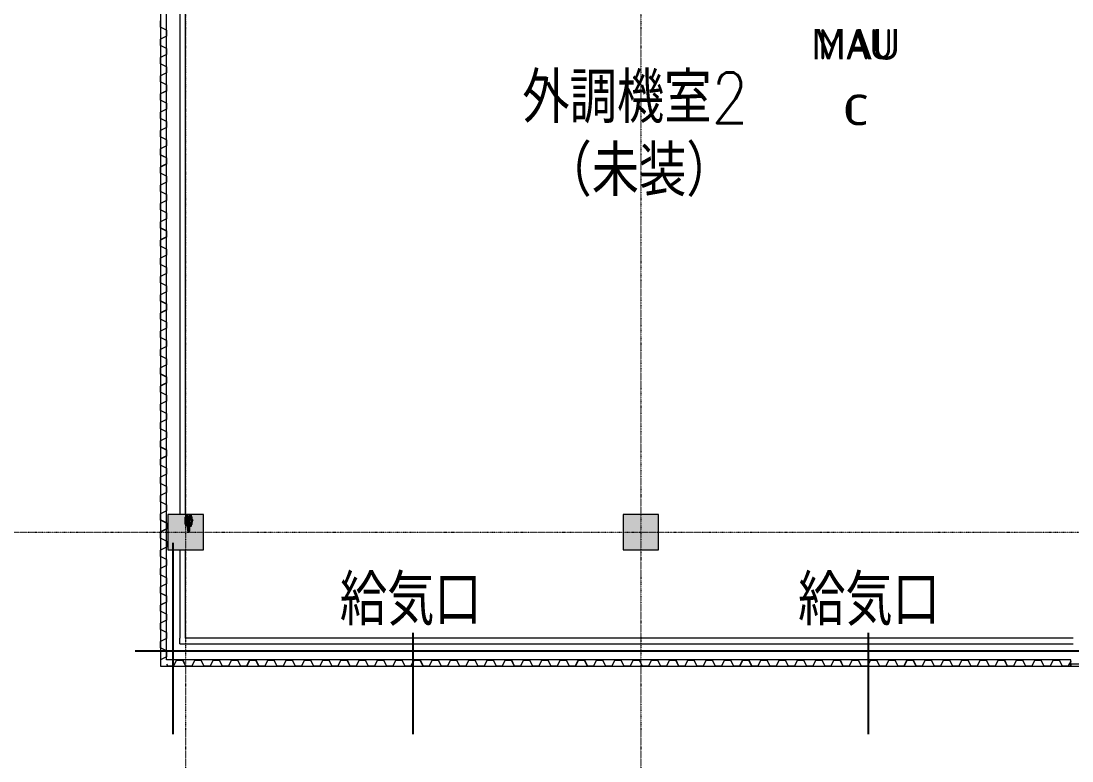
# Model space of a CAD drawing. Extents: x -32000 to 290600, y -29000 to 131250.
# Drawn here: x -3256 to 17525, y -4529 to 10109 of the extents above; entities that cross this region are included whole.
import ezdxf
from ezdxf.enums import TextEntityAlignment as Align

# ---------------------------------------------------------------- set-up
doc = ezdxf.new("R2010")
doc.units = 0
doc.header["$LTSCALE"] = 10
for name, pattern in [('H12PL2$0$JJP_三點線', [0.9, 0.3, -0.15, 0, -0.15, 0, -0.15, 0, -0.15]), ('XFM7P20ICA$0$CENTERK3', [2.749, 2.5, -0.083, 0.083, -0.083]), ('XFM7P20ICA$0$H12PL2$0$JJP_三點線', [0.9, 0.3, -0.15, 0, -0.15, 0, -0.15, 0, -0.15])]:
    doc.linetypes.add(name, pattern=pattern)
for name, color, linetype in [('H12PL2$0$A-WALL-EX', 252, 'Continuous'), ('H12PL2$0$A-WALL-IN', 252, 'Continuous'), ('H12PL2$0$A-ZONE', 252, 'Continuous'), ('H12PL2$0$S-COL', 252, 'Continuous'), ('H12PL2$0$S-GRID', 252, 'Continuous'), ('XFM7P20ICA$0$H12PL2$0$A-WALL-EX', 252, 'Continuous'), ('XFM7P20ICA$0$H12PL2$0$A-WALL-IN', 252, 'Continuous'), ('XFM7P20ICA$0$H12PL2$0$A-ZONE', 252, 'Continuous'), ('XFM7P20ICA$0$H12PL2$0$Hattch', 252, 'Continuous'), ('XFM7P20ICA$0$H12PL2$0$S-COL', 252, 'Continuous'), ('XFM7P20ICA$0$H12PL2$0$S-GRID', 252, 'Continuous'), ('XFM7P20ICA$0$K-SIN', 252, 'XFM7P20ICA$0$CENTERK3'), ('XFM7P20ICA$0$TEXT2', 252, 'Continuous'), ('XFM7P20ICA$0$U-PV-PIPE', 180, 'Continuous')]:
    doc.layers.add(name, color=color, linetype=linetype)
doc.styles.add('H12PL2$0$Standard', font='', dxfattribs={"width": 0.8})
doc.styles.add('XFM7P20ICA$0$H12PL2$0$Standard', font='isocp.shx', dxfattribs={"bigfont": 'chineset.shx'})
doc.styles.add('XFM7P20ICA$0$TEXT', font='romans.shx', dxfattribs={"width": 0.85, "bigfont": 'BIGFONT.shx'})
doc.styles.get('H12PL2$0$Standard').set_extended_font_data('Microsoft JhengHei')

# ---------------------------------------------------------------- blocks, each defined once
blk = doc.blocks.new('H12PL2')
at = {"layer": 'H12PL2$0$A-WALL-EX', "lineweight": 0, "flags": 128}
for points in [[(-500, 21000), (-500, -2650)], [(-380, -2530), (-380, 21000)], [(-500, -2650), (-380, -2650)], [(17500, -2530), (-380, -2530)], [(-380, -2650), (17500, -2650)], [(17500, -2650), (17500, -2530)], [(17965, -2615), (17500, -2615)], [(17500, -2615), (17500, -2650)], [(17500, -2650), (17965, -2650)]]:
    blk.add_lwpolyline(points, dxfattribs=at)
at = {"layer": 'H12PL2$0$A-WALL-IN', "lineweight": 0, "flags": 128}
for points in [[(-112.5, 14650), (-112.5, 350)], [(0, 350), (0, 14650)], [(-112.5, -350), (-112.5, -2100)], [(0, -2100), (0, -350)], [(-112.5, -2212.5), (-112.5, -2100)], [(-112.5, -2212.5), (17550, -2212.5)], [(17550, -2100), (0, -2100)]]:
    blk.add_lwpolyline(points, dxfattribs=at)
at = {"layer": 'H12PL2$0$S-COL', "lineweight": 0, "flags": 128}
for points in [[(-350, -350), (350, -350), (350, 350), (-350, 350)], [(8650, -350), (9350, -350), (9350, 350), (8650, 350)]]:
    blk.add_lwpolyline(points, close=True, dxfattribs=at)
at = {"layer": 'H12PL2$0$S-GRID', "linetype": 'H12PL2$0$JJP_三點線', "lineweight": 0}
for p, q in [((0, 128250), (0, -28000)), ((9000, 128250), (9000, -28000)), ((-29000, 0), (289600, 0))]:
    blk.add_line(p, q, dxfattribs=at)
at = {"layer": 'H12PL2$0$A-ZONE', "style": 'H12PL2$0$Standard'}
for s, p in [('MAU', (13248.15, 9947.6)), ('C', (13248.15, 8650.3))]:
    blk.add_text(s, height=600, dxfattribs=at).set_placement(p, align=Align.TOP_CENTER)
blk = doc.blocks.new('XFM7P20ICA$0$H12PL2')
at = {"layer": 'XFM7P20ICA$0$H12PL2$0$Hattch', "linetype": 'Continuous', "lineweight": 0}
for points in [[(-350, -350), (350, -350), (350, 350), (-350, 350)], [(8650, -350), (9350, -350), (9350, 350), (8650, 350)]]:
    blk.add_hatch(color=256, dxfattribs=at).paths.add_polyline_path(points)
at = {"layer": 'XFM7P20ICA$0$H12PL2$0$A-WALL-EX', "lineweight": 0, "flags": 128}
for points in [[(-500, 21000), (-500, -2650)], [(-380, -2530), (-380, 21000)], [(-500, -2650), (-380, -2650)], [(17500, -2530), (-380, -2530)], [(-380, -2650), (17500, -2650)], [(17500, -2650), (17500, -2530)], [(17965, -2615), (17500, -2615)], [(17500, -2615), (17500, -2650)], [(17500, -2650), (17965, -2650)]]:
    blk.add_lwpolyline(points, dxfattribs=at)
at = {"layer": 'XFM7P20ICA$0$H12PL2$0$A-WALL-IN', "lineweight": 0, "flags": 128}
for points in [[(-112.5, 14650), (-112.5, 350)], [(0, 350), (0, 14650)], [(-112.5, -350), (-112.5, -2100)], [(0, -2100), (0, -350)], [(-112.5, -2212.5), (-112.5, -2100)], [(-112.5, -2212.5), (17550, -2212.5)], [(17550, -2100), (0, -2100)]]:
    blk.add_lwpolyline(points, dxfattribs=at)
at = {"layer": 'XFM7P20ICA$0$H12PL2$0$Hattch', "lineweight": 0}
for p, q in [((-500, 9985.32), (-500, 10109.07)), ((-381.68, 9926.16), (-500, 9985.32)), ((-498.32, 10108.03), (-498.32, 9986.35)), ((-380, 9927.19), (-498.32, 9986.35)), ((-381.68, 9808.23), (-500, 9749.07)), ((-380, 9807.19), (-498.32, 9748.03)), ((-381.68, 9926.16), (-381.68, 9808.23)), ((-380, 9927.19), (-380, 9807.19)), ((-500, 9624.28), (-500, 9748.03)), ((-381.68, 9565.12), (-500, 9624.28)), ((-498.32, 9747), (-498.32, 9625.32)), ((-380, 9566.16), (-498.32, 9625.32)), ((-381.68, 9565.12), (-381.68, 9447.19)), ((-380, 9566.16), (-380, 9446.16)), ((-381.68, 9447.19), (-500, 9388.03)), ((-500, 9263.24), (-500, 9387)), ((-380, 9446.16), (-498.32, 9387)), ((-498.32, 9385.96), (-498.32, 9264.28)), ((-381.68, 9204.08), (-500, 9263.24)), ((-380, 9205.12), (-498.32, 9264.28)), ((-381.68, 9204.08), (-381.68, 9086.16)), ((-380, 9205.12), (-380, 9085.12)), ((-381.68, 9086.16), (-500, 9027)), ((-500, 8902.2), (-500, 9025.96)), ((-380, 9085.12), (-498.32, 9025.96)), ((-498.32, 9024.92), (-498.32, 8903.24)), ((-381.68, 8843.04), (-500, 8902.2)), ((-380, 8844.08), (-498.32, 8903.24)), ((-381.68, 8843.04), (-381.68, 8725.12)), ((-380, 8844.08), (-380, 8724.08)), ((-381.68, 8725.12), (-500, 8665.96)), ((-500, 8541.16), (-500, 8664.92)), ((-381.68, 8482), (-500, 8541.16)), ((-380, 8724.08), (-498.32, 8664.92)), ((-498.32, 8663.88), (-498.32, 8542.2)), ((-380, 8483.04), (-498.32, 8542.2)), ((-381.68, 8364.08), (-500, 8304.92)), ((-380, 8363.04), (-498.32, 8303.88)), ((-381.68, 8482), (-381.68, 8364.08)), ((-380, 8483.04), (-380, 8363.04)), ((-500, 8180.12), (-500, 8303.88)), ((-381.68, 8120.96), (-500, 8180.12)), ((-498.32, 8302.84), (-498.32, 8181.16)), ((-380, 8122), (-498.32, 8181.16)), ((-381.68, 8120.96), (-381.68, 8003.04)), ((-380, 8122), (-380, 8002)), ((-381.68, 8003.04), (-500, 7943.88)), ((-500, 7819.09), (-500, 7942.84)), ((-380, 8002), (-498.32, 7942.84)), ((-498.32, 7941.8), (-498.32, 7820.12)), ((-381.68, 7759.93), (-500, 7819.09)), ((-380, 7760.96), (-498.32, 7820.12)), ((-381.68, 7759.93), (-381.68, 7642)), ((-380, 7760.96), (-380, 7640.96)), ((-381.68, 7642), (-500, 7582.84)), ((-500, 7458.05), (-500, 7581.8)), ((-380, 7640.96), (-498.32, 7581.8)), ((-498.32, 7580.77), (-498.32, 7459.09)), ((-381.68, 7398.89), (-500, 7458.05)), ((-381.68, 7280.96), (-500, 7221.8)), ((-380, 7399.93), (-498.32, 7459.09)), ((-380, 7279.93), (-498.32, 7220.77)), ((-381.68, 7398.89), (-381.68, 7280.96)), ((-380, 7399.93), (-380, 7279.93)), ((-500, 7097.01), (-500, 7220.77)), ((-381.68, 7037.85), (-500, 7097.01)), ((-498.32, 7219.73), (-498.32, 7098.05)), ((-380, 7038.89), (-498.32, 7098.05)), ((-381.68, 6919.93), (-500, 6860.77)), ((-500, 6735.97), (-500, 6859.73)), ((-380, 6918.89), (-498.32, 6859.73)), ((-498.32, 6858.69), (-498.32, 6737.01)), ((-381.68, 7037.85), (-381.68, 6919.93)), ((-380, 7038.89), (-380, 6918.89)), ((-381.68, 6676.81), (-500, 6735.97)), ((-380, 6677.85), (-498.32, 6737.01)), ((-381.68, 6676.81), (-381.68, 6558.89)), ((-380, 6677.85), (-380, 6557.85)), ((-381.68, 6558.89), (-500, 6499.73)), ((-500, 6374.93), (-500, 6498.69)), ((-380, 6557.85), (-498.32, 6498.69)), ((-498.32, 6497.65), (-498.32, 6375.97)), ((-381.68, 6315.77), (-500, 6374.93)), ((-380, 6316.81), (-498.32, 6375.97)), ((-381.68, 6315.77), (-381.68, 6197.85)), ((-380, 6316.81), (-380, 6196.81)), ((-381.68, 6197.85), (-500, 6138.69)), ((-500, 6013.89), (-500, 6137.65)), ((-380, 6196.81), (-498.32, 6137.65)), ((-498.32, 6136.61), (-498.32, 6014.93)), ((-381.68, 5954.73), (-500, 6013.89)), ((-381.68, 5836.81), (-500, 5777.65)), ((-380, 5955.77), (-498.32, 6014.93)), ((-380, 5835.77), (-498.32, 5776.61)), ((-381.68, 5954.73), (-381.68, 5836.81)), ((-380, 5955.77), (-380, 5835.77)), ((-500, 5652.86), (-500, 5776.61)), ((-381.68, 5593.7), (-500, 5652.86)), ((-498.32, 5775.57), (-498.32, 5653.89)), ((-380, 5594.73), (-498.32, 5653.89)), ((-381.68, 5475.77), (-500, 5416.61)), ((-500, 5291.82), (-500, 5415.57)), ((-380, 5474.73), (-498.32, 5415.57)), ((-498.32, 5414.54), (-498.32, 5292.86)), ((-381.68, 5593.7), (-381.68, 5475.77)), ((-380, 5594.73), (-380, 5474.73)), ((-381.68, 5232.66), (-500, 5291.82)), ((-380, 5233.7), (-498.32, 5292.86)), ((-381.68, 5232.66), (-381.68, 5114.73)), ((-380, 5233.7), (-380, 5113.7)), ((-381.68, 5114.73), (-500, 5055.57)), ((-500, 4930.78), (-500, 5054.54)), ((-380, 5113.7), (-498.32, 5054.54)), ((-498.32, 5053.5), (-498.32, 4931.82)), ((-381.68, 4871.62), (-500, 4930.78)), ((-380, 4872.66), (-498.32, 4931.82)), ((-381.68, 4871.62), (-381.68, 4753.7)), ((-380, 4872.66), (-380, 4752.66)), ((-381.68, 4753.7), (-500, 4694.54)), ((-500, 4569.74), (-500, 4693.5)), ((-380, 4752.66), (-498.32, 4693.5)), ((-498.32, 4692.46), (-498.32, 4570.78)), ((-381.68, 4510.58), (-500, 4569.74)), ((-381.68, 4392.66), (-500, 4333.5)), ((-380, 4511.62), (-498.32, 4570.78)), ((-380, 4391.62), (-498.32, 4332.46)), ((-381.68, 4510.58), (-381.68, 4392.66)), ((-380, 4511.62), (-380, 4391.62)), ((-500, 4208.7), (-500, 4332.46)), ((-381.68, 4149.54), (-500, 4208.7)), ((-498.32, 4331.42), (-498.32, 4209.74)), ((-380, 4150.58), (-498.32, 4209.74)), ((-381.68, 4031.62), (-500, 3972.46)), ((-500, 3847.66), (-500, 3971.42)), ((-380, 4030.58), (-498.32, 3971.42)), ((-498.32, 3970.38), (-498.32, 3848.7)), ((-381.68, 4149.54), (-381.68, 4031.62)), ((-380, 4150.58), (-380, 4030.58)), ((-381.68, 3788.5), (-500, 3847.66)), ((-380, 3789.54), (-498.32, 3848.7)), ((-381.68, 3788.5), (-381.68, 3670.58)), ((-380, 3789.54), (-380, 3669.54)), ((-381.68, 3670.58), (-500, 3611.42)), ((-500, 3486.63), (-500, 3610.38)), ((-380, 3669.54), (-498.32, 3610.38)), ((-498.32, 3609.34), (-498.32, 3487.66)), ((-381.68, 3427.47), (-500, 3486.63)), ((-380, 3428.5), (-498.32, 3487.66)), ((-381.68, 3427.47), (-381.68, 3309.54)), ((-380, 3428.5), (-380, 3308.5)), ((-381.68, 3309.54), (-500, 3250.38)), ((-500, 3125.59), (-500, 3249.34)), ((-381.68, 3066.43), (-500, 3125.59)), ((-380, 3308.5), (-498.32, 3249.34)), ((-498.32, 3248.31), (-498.32, 3126.63)), ((-380, 3067.47), (-498.32, 3126.63)), ((-381.68, 2948.5), (-500, 2889.34)), ((-380, 2947.47), (-498.32, 2888.31)), ((-381.68, 3066.43), (-381.68, 2948.5)), ((-380, 3067.47), (-380, 2947.47)), ((-500, 2764.55), (-500, 2888.31)), ((-381.68, 2705.39), (-500, 2764.55)), ((-498.32, 2887.27), (-498.32, 2765.59)), ((-380, 2706.43), (-498.32, 2765.59)), ((-381.68, 2705.39), (-381.68, 2587.47)), ((-380, 2706.43), (-380, 2586.43)), ((-381.68, 2587.47), (-500, 2528.31)), ((-500, 2403.51), (-500, 2527.27)), ((-380, 2586.43), (-498.32, 2527.27)), ((-498.32, 2526.23), (-498.32, 2404.55)), ((-381.68, 2344.35), (-500, 2403.51)), ((-380, 2345.39), (-498.32, 2404.55)), ((-381.68, 2344.35), (-381.68, 2226.43)), ((-380, 2345.39), (-380, 2225.39)), ((-381.68, 2226.43), (-500, 2167.27)), ((-500, 2042.47), (-500, 2166.23)), ((-380, 2225.39), (-498.32, 2166.23)), ((-498.32, 2165.19), (-498.32, 2043.51)), ((-381.68, 1983.31), (-500, 2042.47)), ((-380, 1984.35), (-498.32, 2043.51)), ((-381.68, 1983.31), (-381.68, 1865.39)), ((-380, 1984.35), (-380, 1864.35)), ((-381.68, 1865.39), (-500, 1806.23)), ((-500, 1681.43), (-500, 1805.19)), ((-381.68, 1622.27), (-500, 1681.43)), ((-380, 1864.35), (-498.32, 1805.19)), ((-498.32, 1804.15), (-498.32, 1682.47)), ((-380, 1623.31), (-498.32, 1682.47)), ((-381.68, 1504.35), (-500, 1445.19)), ((-380, 1503.31), (-498.32, 1444.15)), ((-381.68, 1622.27), (-381.68, 1504.35)), ((-380, 1623.31), (-380, 1503.31)), ((-500, 1320.4), (-500, 1444.15)), ((-381.68, 1261.24), (-500, 1320.4)), ((-498.32, 1443.11), (-498.32, 1321.43)), ((-380, 1262.27), (-498.32, 1321.43)), ((-381.68, 1261.24), (-381.68, 1143.31)), ((-380, 1262.27), (-380, 1142.27)), ((-381.68, 1143.31), (-500, 1084.15)), ((-500, 959.36), (-500, 1083.11)), ((-380, 1142.27), (-498.32, 1083.11)), ((-498.32, 1082.08), (-498.32, 960.4)), ((-381.68, 900.2), (-500, 959.36)), ((-380, 901.24), (-498.32, 960.4)), ((-381.68, 900.2), (-381.68, 782.27)), ((-380, 901.24), (-380, 781.24)), ((-381.68, 782.27), (-500, 723.11)), ((-500, 598.32), (-500, 722.08)), ((-380, 781.24), (-498.32, 722.08)), ((-498.32, 721.04), (-498.32, 599.36)), ((-381.68, 539.16), (-500, 598.32)), ((-381.68, 421.24), (-500, 362.08)), ((-380, 540.2), (-498.32, 599.36)), ((-380, 420.2), (-498.32, 361.04)), ((-381.68, 539.16), (-381.68, 421.24)), ((-380, 540.2), (-380, 420.2)), ((-500, 237.28), (-500, 361.04)), ((-381.68, 178.12), (-500, 237.28)), ((-498.32, 360), (-498.32, 238.32)), ((-380, 179.16), (-498.32, 238.32)), ((-381.68, 60.2), (-500, 1.04)), ((-380, 59.16), (-498.32, 0)), ((-381.68, 178.12), (-381.68, 60.2)), ((-380, 179.16), (-380, 59.16)), ((-500, -123.76), (-500, 0)), ((-381.68, -182.92), (-500, -123.76)), ((-498.32, -1.04), (-498.32, -122.72)), ((-380, -181.88), (-498.32, -122.72)), ((-381.68, -182.92), (-381.68, -300.84)), ((-380, -181.88), (-380, -301.88)), ((-381.68, -300.84), (-500, -360)), ((-500, -484.79), (-500, -361.04)), ((-380, -301.88), (-498.32, -361.04)), ((-498.32, -362.08), (-498.32, -483.76)), ((-381.68, -543.95), (-500, -484.79)), ((-380, -542.92), (-498.32, -483.76)), ((-381.68, -543.95), (-381.68, -661.88)), ((-380, -542.92), (-380, -662.92)), ((-381.68, -661.88), (-500, -721.04)), ((-500, -845.83), (-500, -722.08)), ((-380, -662.92), (-498.32, -722.08)), ((-498.32, -723.11), (-498.32, -844.79)), ((-381.68, -904.99), (-500, -845.83)), ((-381.68, -1022.92), (-500, -1082.08)), ((-380, -903.95), (-498.32, -844.79)), ((-380, -1023.95), (-498.32, -1083.11)), ((-381.68, -904.99), (-381.68, -1022.92)), ((-380, -903.95), (-380, -1023.95)), ((-500, -1206.87), (-500, -1083.11)), ((-381.68, -1266.03), (-500, -1206.87)), ((-498.32, -1084.15), (-498.32, -1205.83)), ((-380, -1264.99), (-498.32, -1205.83)), ((-381.68, -1383.95), (-500, -1443.11)), ((-500, -1567.91), (-500, -1444.15)), ((-380, -1384.99), (-498.32, -1444.15)), ((-498.32, -1445.19), (-498.32, -1566.87)), ((-381.68, -1266.03), (-381.68, -1383.95)), ((-380, -1264.99), (-380, -1384.99)), ((-381.68, -1627.07), (-500, -1567.91)), ((-380, -1626.03), (-498.32, -1566.87)), ((-381.68, -1627.07), (-381.68, -1744.99)), ((-380, -1626.03), (-380, -1746.03)), ((-381.68, -1744.99), (-500, -1804.15)), ((-500, -1928.95), (-500, -1805.19)), ((-380, -1746.03), (-498.32, -1805.19)), ((-498.32, -1806.23), (-498.32, -1927.91)), ((-381.68, -1988.11), (-500, -1928.95)), ((-380, -1987.07), (-498.32, -1927.91)), ((-381.68, -1988.11), (-381.68, -2106.03)), ((-380, -1987.07), (-380, -2107.07)), ((-381.68, -2106.03), (-500, -2165.19)), ((-500, -2289.99), (-500, -2166.23)), ((-380, -2107.07), (-498.32, -2166.23)), ((-498.32, -2167.27), (-498.32, -2288.95)), ((-381.68, -2349.15), (-500, -2289.99)), ((-381.68, -2467.07), (-500, -2526.23)), ((-380, -2348.11), (-498.32, -2288.95)), ((-380, -2468.11), (-498.32, -2527.27)), ((-381.68, -2349.15), (-381.68, -2467.07)), ((-380, -2348.11), (-380, -2468.11)), ((-498.32, -2528.31), (-498.32, -2530)), ((-498.32, -2530), (-498.32, -2648.32)), ((-498.32, -2648.32), (-498.32, -2649.99)), ((-498.29, -2650), (-498.32, -2649.99)), ((-380, -2610.4), (-361.04, -2648.32)), ((-380, -2614.15), (-362.08, -2650)), ((-237.28, -2650), (-361.04, -2650)), ((-360, -2648.32), (-238.32, -2648.32)), ((-179.16, -2530), (-238.32, -2648.32)), ((-178.12, -2531.68), (-237.28, -2650)), ((-179.16, -2530), (-59.16, -2530)), ((-178.12, -2531.68), (-60.2, -2531.68)), ((-60.2, -2531.68), (-1.04, -2650)), ((-59.16, -2530), (0, -2648.32)), ((123.76, -2650), (0, -2650)), ((1.04, -2648.32), (122.72, -2648.32)), ((181.88, -2530), (122.72, -2648.32)), ((182.92, -2531.68), (123.76, -2650)), ((181.88, -2530), (301.88, -2530)), ((182.92, -2531.68), (300.84, -2531.68)), ((300.84, -2531.68), (360, -2650)), ((301.88, -2530), (361.04, -2648.32)), ((484.79, -2650), (361.04, -2650)), ((362.08, -2648.32), (483.76, -2648.32)), ((542.92, -2530), (483.76, -2648.32)), ((543.95, -2531.68), (484.79, -2650)), ((542.92, -2530), (662.92, -2530)), ((543.95, -2531.68), (661.88, -2531.68)), ((661.88, -2531.68), (721.04, -2650)), ((662.92, -2530), (722.08, -2648.32)), ((845.83, -2650), (722.08, -2650)), ((723.11, -2648.32), (844.79, -2648.32)), ((903.95, -2530), (844.79, -2648.32)), ((904.99, -2531.68), (845.83, -2650)), ((903.95, -2530), (1023.95, -2530)), ((904.99, -2531.68), (1022.92, -2531.68)), ((1022.92, -2531.68), (1082.08, -2650)), ((1023.95, -2530), (1083.11, -2648.32)), ((1206.87, -2650), (1083.11, -2650)), ((1084.15, -2648.32), (1205.83, -2648.32)), ((1264.99, -2530), (1205.83, -2648.32)), ((1266.03, -2531.68), (1206.87, -2650)), ((1264.99, -2530), (1384.99, -2530)), ((1266.03, -2531.68), (1383.95, -2531.68)), ((1383.95, -2531.68), (1443.11, -2650)), ((1384.99, -2530), (1444.15, -2648.32)), ((1567.91, -2650), (1444.15, -2650)), ((1445.19, -2648.32), (1566.87, -2648.32)), ((1626.03, -2530), (1566.87, -2648.32)), ((1627.07, -2531.68), (1567.91, -2650)), ((1626.03, -2530), (1746.03, -2530)), ((1627.07, -2531.68), (1744.99, -2531.68)), ((1744.99, -2531.68), (1804.15, -2650)), ((1746.03, -2530), (1805.19, -2648.32)), ((1928.95, -2650), (1805.19, -2650)), ((1806.23, -2648.32), (1927.91, -2648.32)), ((1987.07, -2530), (1927.91, -2648.32)), ((1988.11, -2531.68), (1928.95, -2650)), ((1987.07, -2530), (2107.07, -2530)), ((1988.11, -2531.68), (2106.03, -2531.68)), ((2106.03, -2531.68), (2165.19, -2650)), ((2107.07, -2530), (2166.23, -2648.32)), ((2289.99, -2650), (2166.23, -2650)), ((2167.27, -2648.32), (2288.95, -2648.32)), ((2348.11, -2530), (2288.95, -2648.32)), ((2349.15, -2531.68), (2289.99, -2650)), ((2348.11, -2530), (2468.11, -2530)), ((2349.15, -2531.68), (2467.07, -2531.68)), ((2467.07, -2531.68), (2526.23, -2650)), ((2468.11, -2530), (2527.27, -2648.32)), ((2651.02, -2650), (2527.27, -2650)), ((2528.31, -2648.32), (2649.99, -2648.32)), ((2709.15, -2530), (2649.99, -2648.32)), ((2710.18, -2531.68), (2651.02, -2650)), ((2709.15, -2530), (2829.15, -2530)), ((2710.18, -2531.68), (2828.11, -2531.68)), ((2828.11, -2531.68), (2887.27, -2650)), ((2829.15, -2530), (2888.31, -2648.32)), ((3012.06, -2650), (2888.31, -2650)), ((2889.34, -2648.32), (3011.02, -2648.32)), ((3070.18, -2530), (3011.02, -2648.32)), ((3071.22, -2531.68), (3012.06, -2650)), ((3070.18, -2530), (3190.18, -2530)), ((3071.22, -2531.68), (3189.15, -2531.68)), ((3189.15, -2531.68), (3248.31, -2650)), ((3190.18, -2530), (3249.34, -2648.32)), ((3373.1, -2650), (3249.34, -2650)), ((3250.38, -2648.32), (3372.06, -2648.32)), ((3431.22, -2530), (3372.06, -2648.32)), ((3432.26, -2531.68), (3373.1, -2650)), ((3431.22, -2530), (3551.22, -2530)), ((3432.26, -2531.68), (3550.18, -2531.68)), ((3550.18, -2531.68), (3609.34, -2650)), ((3551.22, -2530), (3610.38, -2648.32)), ((3734.14, -2650), (3610.38, -2650)), ((3611.42, -2648.32), (3733.1, -2648.32)), ((3792.26, -2530), (3733.1, -2648.32)), ((3793.3, -2531.68), (3734.14, -2650)), ((3792.26, -2530), (3912.26, -2530)), ((3793.3, -2531.68), (3911.22, -2531.68)), ((3911.22, -2531.68), (3970.38, -2650)), ((3912.26, -2530), (3971.42, -2648.32)), ((4095.18, -2650), (3971.42, -2650)), ((3972.46, -2648.32), (4094.14, -2648.32)), ((4153.3, -2530), (4094.14, -2648.32)), ((4154.34, -2531.68), (4095.18, -2650)), ((4153.3, -2530), (4273.3, -2530)), ((4154.34, -2531.68), (4272.26, -2531.68)), ((4272.26, -2531.68), (4331.42, -2650)), ((4273.3, -2530), (4332.46, -2648.32)), ((4456.22, -2650), (4332.46, -2650)), ((4333.5, -2648.32), (4455.18, -2648.32)), ((4514.34, -2530), (4455.18, -2648.32)), ((4515.38, -2531.68), (4456.22, -2650)), ((4514.34, -2530), (4634.34, -2530)), ((4515.38, -2531.68), (4633.3, -2531.68)), ((4633.3, -2531.68), (4692.46, -2650)), ((4634.34, -2530), (4693.5, -2648.32)), ((4817.25, -2650), (4693.5, -2650)), ((4694.54, -2648.32), (4816.22, -2648.32)), ((4875.38, -2530), (4816.22, -2648.32)), ((4876.41, -2531.68), (4817.25, -2650)), ((4875.38, -2530), (4995.38, -2530)), ((4876.41, -2531.68), (4994.34, -2531.68)), ((4994.34, -2531.68), (5053.5, -2650)), ((4995.38, -2530), (5054.54, -2648.32)), ((5178.29, -2650), (5054.54, -2650)), ((5055.57, -2648.32), (5177.25, -2648.32)), ((5236.41, -2530), (5177.25, -2648.32)), ((5237.45, -2531.68), (5178.29, -2650)), ((5236.41, -2530), (5356.41, -2530)), ((5237.45, -2531.68), (5355.38, -2531.68)), ((5355.38, -2531.68), (5414.54, -2650)), ((5356.41, -2530), (5415.57, -2648.32)), ((5539.33, -2650), (5415.57, -2650)), ((5416.61, -2648.32), (5538.29, -2648.32)), ((5597.45, -2530), (5538.29, -2648.32)), ((5598.49, -2531.68), (5539.33, -2650)), ((5597.45, -2530), (5717.45, -2530)), ((5598.49, -2531.68), (5716.41, -2531.68)), ((5716.41, -2531.68), (5775.57, -2650)), ((5717.45, -2530), (5776.61, -2648.32)), ((5900.37, -2650), (5776.61, -2650)), ((5777.65, -2648.32), (5899.33, -2648.32)), ((5958.49, -2530), (5899.33, -2648.32)), ((5959.53, -2531.68), (5900.37, -2650)), ((5958.49, -2530), (6078.49, -2530)), ((5959.53, -2531.68), (6077.45, -2531.68)), ((6077.45, -2531.68), (6136.61, -2650)), ((6078.49, -2530), (6137.65, -2648.32)), ((6261.41, -2650), (6137.65, -2650)), ((6138.69, -2648.32), (6260.37, -2648.32)), ((6319.53, -2530), (6260.37, -2648.32)), ((6320.57, -2531.68), (6261.41, -2650)), ((6319.53, -2530), (6439.53, -2530)), ((6320.57, -2531.68), (6438.49, -2531.68)), ((6438.49, -2531.68), (6497.65, -2650)), ((6439.53, -2530), (6498.69, -2648.32)), ((6622.45, -2650), (6498.69, -2650)), ((6499.73, -2648.32), (6621.41, -2648.32)), ((6680.57, -2530), (6621.41, -2648.32)), ((6681.61, -2531.68), (6622.45, -2650)), ((6680.57, -2530), (6800.57, -2530)), ((6681.61, -2531.68), (6799.53, -2531.68)), ((6799.53, -2531.68), (6858.69, -2650)), ((6800.57, -2530), (6859.73, -2648.32)), ((6983.48, -2650), (6859.73, -2650)), ((6860.77, -2648.32), (6982.45, -2648.32)), ((7041.61, -2530), (6982.45, -2648.32)), ((7042.64, -2531.68), (6983.48, -2650)), ((7041.61, -2530), (7161.61, -2530)), ((7042.64, -2531.68), (7160.57, -2531.68)), ((7160.57, -2531.68), (7219.73, -2650)), ((7161.61, -2530), (7220.77, -2648.32)), ((7344.52, -2650), (7220.77, -2650)), ((7221.8, -2648.32), (7343.48, -2648.32)), ((7402.64, -2530), (7343.48, -2648.32)), ((7403.68, -2531.68), (7344.52, -2650)), ((7402.64, -2530), (7522.64, -2530)), ((7403.68, -2531.68), (7521.61, -2531.68)), ((7521.61, -2531.68), (7580.77, -2650)), ((7522.64, -2530), (7581.8, -2648.32)), ((7705.56, -2650), (7581.8, -2650)), ((7582.84, -2648.32), (7704.52, -2648.32)), ((7763.68, -2530), (7704.52, -2648.32)), ((7764.72, -2531.68), (7705.56, -2650)), ((7763.68, -2530), (7883.68, -2530)), ((7764.72, -2531.68), (7882.64, -2531.68)), ((7882.64, -2531.68), (7941.8, -2650)), ((7883.68, -2530), (7942.84, -2648.32)), ((8066.6, -2650), (7942.84, -2650)), ((7943.88, -2648.32), (8065.56, -2648.32)), ((8124.72, -2530), (8065.56, -2648.32)), ((8125.76, -2531.68), (8066.6, -2650)), ((8124.72, -2530), (8244.72, -2530)), ((8125.76, -2531.68), (8243.68, -2531.68)), ((8243.68, -2531.68), (8302.84, -2650)), ((8244.72, -2530), (8303.88, -2648.32)), ((8427.64, -2650), (8303.88, -2650)), ((8304.92, -2648.32), (8426.6, -2648.32)), ((8485.76, -2530), (8426.6, -2648.32)), ((8486.8, -2531.68), (8427.64, -2650)), ((8485.76, -2530), (8605.76, -2530)), ((8486.8, -2531.68), (8604.72, -2531.68)), ((8604.72, -2531.68), (8663.88, -2650)), ((8605.76, -2530), (8664.92, -2648.32)), ((8788.68, -2650), (8664.92, -2650)), ((8665.96, -2648.32), (8787.64, -2648.32)), ((8846.8, -2530), (8787.64, -2648.32)), ((8847.84, -2531.68), (8788.68, -2650)), ((8846.8, -2530), (8966.8, -2530)), ((8847.84, -2531.68), (8965.76, -2531.68)), ((8965.76, -2531.68), (9024.92, -2650)), ((8966.8, -2530), (9025.96, -2648.32)), ((9149.71, -2650), (9025.96, -2650)), ((9027, -2648.32), (9148.68, -2648.32)), ((9207.84, -2530), (9148.68, -2648.32)), ((9208.87, -2531.68), (9149.71, -2650)), ((9207.84, -2530), (9327.84, -2530)), ((9208.87, -2531.68), (9326.8, -2531.68)), ((9326.8, -2531.68), (9385.96, -2650)), ((9327.84, -2530), (9387, -2648.32)), ((9510.75, -2650), (9387, -2650)), ((9388.03, -2648.32), (9509.71, -2648.32)), ((9568.87, -2530), (9509.71, -2648.32)), ((9569.91, -2531.68), (9510.75, -2650)), ((9568.87, -2530), (9688.87, -2530)), ((9569.91, -2531.68), (9687.84, -2531.68)), ((9687.84, -2531.68), (9747, -2650)), ((9688.87, -2530), (9748.03, -2648.32)), ((9871.79, -2650), (9748.03, -2650)), ((9749.07, -2648.32), (9870.75, -2648.32)), ((9929.91, -2530), (9870.75, -2648.32)), ((9930.95, -2531.68), (9871.79, -2650)), ((9929.91, -2530), (10049.91, -2530)), ((9930.95, -2531.68), (10048.87, -2531.68)), ((10048.87, -2531.68), (10108.03, -2650)), ((10049.91, -2530), (10109.07, -2648.32)), ((10232.83, -2650), (10109.07, -2650)), ((10110.11, -2648.32), (10231.79, -2648.32)), ((10290.95, -2530), (10231.79, -2648.32)), ((10291.99, -2531.68), (10232.83, -2650)), ((10290.95, -2530), (10410.95, -2530)), ((10291.99, -2531.68), (10409.91, -2531.68)), ((10409.91, -2531.68), (10469.07, -2650)), ((10410.95, -2530), (10470.11, -2648.32)), ((10593.87, -2650), (10470.11, -2650)), ((10471.15, -2648.32), (10592.83, -2648.32)), ((10651.99, -2530), (10592.83, -2648.32)), ((10653.03, -2531.68), (10593.87, -2650)), ((10651.99, -2530), (10771.99, -2530)), ((10653.03, -2531.68), (10770.95, -2531.68)), ((10770.95, -2531.68), (10830.11, -2650)), ((10771.99, -2530), (10831.15, -2648.32)), ((10954.91, -2650), (10831.15, -2650)), ((10832.19, -2648.32), (10953.87, -2648.32)), ((11013.03, -2530), (10953.87, -2648.32)), ((11014.07, -2531.68), (10954.91, -2650)), ((11013.03, -2530), (11133.03, -2530)), ((11014.07, -2531.68), (11131.99, -2531.68)), ((11131.99, -2531.68), (11191.15, -2650)), ((11133.03, -2530), (11192.19, -2648.32)), ((11315.94, -2650), (11192.19, -2650)), ((11193.23, -2648.32), (11314.91, -2648.32)), ((11374.07, -2530), (11314.91, -2648.32)), ((11375.1, -2531.68), (11315.94, -2650)), ((11374.07, -2530), (11494.07, -2530)), ((11375.1, -2531.68), (11493.03, -2531.68)), ((11493.03, -2531.68), (11552.19, -2650)), ((11494.07, -2530), (11553.23, -2648.32)), ((11676.98, -2650), (11553.23, -2650)), ((11554.26, -2648.32), (11675.94, -2648.32)), ((11735.1, -2530), (11675.94, -2648.32)), ((11736.14, -2531.68), (11676.98, -2650)), ((11735.1, -2530), (11855.1, -2530)), ((11736.14, -2531.68), (11854.07, -2531.68)), ((11854.07, -2531.68), (11913.23, -2650)), ((11855.1, -2530), (11914.26, -2648.32)), ((12038.02, -2650), (11914.26, -2650)), ((11915.3, -2648.32), (12036.98, -2648.32)), ((12096.14, -2530), (12036.98, -2648.32)), ((12097.18, -2531.68), (12038.02, -2650)), ((12096.14, -2530), (12216.14, -2530)), ((12097.18, -2531.68), (12215.1, -2531.68)), ((12215.1, -2531.68), (12274.26, -2650)), ((12216.14, -2530), (12275.3, -2648.32)), ((12399.06, -2650), (12275.3, -2650)), ((12276.34, -2648.32), (12398.02, -2648.32)), ((12457.18, -2530), (12398.02, -2648.32)), ((12458.22, -2531.68), (12399.06, -2650)), ((12457.18, -2530), (12577.18, -2530)), ((12458.22, -2531.68), (12576.14, -2531.68)), ((12576.14, -2531.68), (12635.3, -2650)), ((12577.18, -2530), (12636.34, -2648.32)), ((12760.1, -2650), (12636.34, -2650)), ((12637.38, -2648.32), (12759.06, -2648.32)), ((12818.22, -2530), (12759.06, -2648.32)), ((12819.26, -2531.68), (12760.1, -2650)), ((12818.22, -2530), (12938.22, -2530)), ((12819.26, -2531.68), (12937.18, -2531.68)), ((12937.18, -2531.68), (12996.34, -2650)), ((12938.22, -2530), (12997.38, -2648.32)), ((13121.14, -2650), (12997.38, -2650)), ((12998.42, -2648.32), (13120.1, -2648.32)), ((13179.26, -2530), (13120.1, -2648.32)), ((13180.3, -2531.68), (13121.14, -2650)), ((13179.26, -2530), (13299.26, -2530)), ((13180.3, -2531.68), (13298.22, -2531.68)), ((13298.22, -2531.68), (13357.38, -2650)), ((13299.26, -2530), (13358.42, -2648.32)), ((13482.17, -2650), (13358.42, -2650)), ((13359.46, -2648.32), (13481.14, -2648.32)), ((13540.3, -2530), (13481.14, -2648.32)), ((13541.33, -2531.68), (13482.17, -2650)), ((13540.3, -2530), (13660.3, -2530)), ((13541.33, -2531.68), (13659.26, -2531.68)), ((13659.26, -2531.68), (13718.42, -2650)), ((13660.3, -2530), (13719.46, -2648.32)), ((13843.21, -2650), (13719.46, -2650)), ((13720.49, -2648.32), (13842.17, -2648.32)), ((13901.33, -2530), (13842.17, -2648.32)), ((13902.37, -2531.68), (13843.21, -2650)), ((13901.33, -2530), (14021.33, -2530)), ((13902.37, -2531.68), (14020.3, -2531.68)), ((14020.3, -2531.68), (14079.46, -2650)), ((14021.33, -2530), (14080.49, -2648.32)), ((14204.25, -2650), (14080.49, -2650)), ((14081.53, -2648.32), (14203.21, -2648.32)), ((14262.37, -2530), (14203.21, -2648.32)), ((14263.41, -2531.68), (14204.25, -2650)), ((14262.37, -2530), (14382.37, -2530)), ((14263.41, -2531.68), (14381.33, -2531.68)), ((14381.33, -2531.68), (14440.49, -2650)), ((14382.37, -2530), (14441.53, -2648.32)), ((14565.29, -2650), (14441.53, -2650)), ((14442.57, -2648.32), (14564.25, -2648.32)), ((14623.41, -2530), (14564.25, -2648.32)), ((14624.45, -2531.68), (14565.29, -2650)), ((14623.41, -2530), (14743.41, -2530)), ((14624.45, -2531.68), (14742.37, -2531.68)), ((14742.37, -2531.68), (14801.53, -2650)), ((14743.41, -2530), (14802.57, -2648.32)), ((14926.33, -2650), (14802.57, -2650)), ((14803.61, -2648.32), (14925.29, -2648.32)), ((14984.45, -2530), (14925.29, -2648.32)), ((14985.49, -2531.68), (14926.33, -2650)), ((14984.45, -2530), (15104.45, -2530)), ((14985.49, -2531.68), (15103.41, -2531.68)), ((15103.41, -2531.68), (15162.57, -2650)), ((15104.45, -2530), (15163.61, -2648.32)), ((15287.37, -2650), (15163.61, -2650)), ((15164.65, -2648.32), (15286.33, -2648.32)), ((15345.49, -2530), (15286.33, -2648.32)), ((15346.53, -2531.68), (15287.37, -2650)), ((15345.49, -2530), (15465.49, -2530)), ((15346.53, -2531.68), (15464.45, -2531.68)), ((15464.45, -2531.68), (15523.61, -2650)), ((15465.49, -2530), (15524.65, -2648.32)), ((15648.4, -2650), (15524.65, -2650)), ((15525.69, -2648.32), (15647.37, -2648.32)), ((15706.53, -2530), (15647.37, -2648.32)), ((15707.56, -2531.68), (15648.4, -2650)), ((15706.53, -2530), (15826.53, -2530)), ((15707.56, -2531.68), (15825.49, -2531.68)), ((15825.49, -2531.68), (15884.65, -2650)), ((15826.53, -2530), (15885.69, -2648.32)), ((16009.44, -2650), (15885.69, -2650)), ((15886.72, -2648.32), (16008.4, -2648.32)), ((16067.56, -2530), (16008.4, -2648.32)), ((16068.6, -2531.68), (16009.44, -2650)), ((16067.56, -2530), (16187.56, -2530)), ((16068.6, -2531.68), (16186.53, -2531.68)), ((16186.53, -2531.68), (16245.69, -2650)), ((16187.56, -2530), (16246.72, -2648.32)), ((16370.48, -2650), (16246.72, -2650)), ((16247.76, -2648.32), (16369.44, -2648.32)), ((16428.6, -2530), (16369.44, -2648.32)), ((16429.64, -2531.68), (16370.48, -2650)), ((16428.6, -2530), (16548.6, -2530)), ((16429.64, -2531.68), (16547.56, -2531.68)), ((16547.56, -2531.68), (16606.72, -2650)), ((16548.6, -2530), (16607.76, -2648.32)), ((16731.52, -2650), (16607.76, -2650)), ((16608.8, -2648.32), (16730.48, -2648.32)), ((16789.64, -2530), (16730.48, -2648.32)), ((16790.68, -2531.68), (16731.52, -2650)), ((16789.64, -2530), (16909.64, -2530)), ((16790.68, -2531.68), (16908.6, -2531.68)), ((16908.6, -2531.68), (16967.76, -2650)), ((16909.64, -2530), (16968.8, -2648.32)), ((17092.56, -2650), (16968.8, -2650)), ((16969.84, -2648.32), (17091.52, -2648.32)), ((17150.68, -2530), (17091.52, -2648.32)), ((17151.72, -2531.68), (17092.56, -2650)), ((17150.68, -2530), (17270.68, -2530)), ((17151.72, -2531.68), (17269.64, -2531.68)), ((17269.64, -2531.68), (17328.8, -2650)), ((17270.68, -2530), (17329.84, -2648.32)), ((17330.88, -2648.32), (17452.56, -2648.32)), ((17500, -2553.43), (17452.56, -2648.32)), ((17500, -2557.19), (17453.59, -2650))]:
    blk.add_line(p, q, dxfattribs=at)
at = {"layer": 'XFM7P20ICA$0$H12PL2$0$S-COL', "lineweight": 0, "flags": 128}
for points in [[(-350, -350), (350, -350), (350, 350), (-350, 350)], [(8650, -350), (9350, -350), (9350, 350), (8650, 350)]]:
    blk.add_lwpolyline(points, close=True, dxfattribs=at)
at = {"layer": 'XFM7P20ICA$0$H12PL2$0$S-GRID', "linetype": 'XFM7P20ICA$0$H12PL2$0$JJP_三點線', "lineweight": 0}
for p, q in [((0, 128250), (0, -28000)), ((9000, 128250), (9000, -28000)), ((-29000, 0), (289600, 0))]:
    blk.add_line(p, q, dxfattribs=at)
at = {"layer": 'XFM7P20ICA$0$H12PL2$0$A-ZONE', "style": 'XFM7P20ICA$0$H12PL2$0$Standard'}
for s, p in [('MAU', (13248.15, 9947.6)), ('C', (13248.15, 8650.3))]:
    blk.add_text(s, height=600, dxfattribs=at).set_placement(p, align=Align.TOP_CENTER)
blk = doc.blocks.new('XFM7P20ICA$0$A$C4b812c41')
at = {"color": 1, "linetype": 'ByBlock'}
for p, q in [((10, 59), (328, 59)), ((82, 81), (67, 95)), ((103, 86), (103, 32)), ((125, 38), (139, 23))]:
    blk.add_line(p, q, dxfattribs=at)
at = {"color": 3, "linetype": 'ByBlock'}
for p, q in [((19, 59), (19, 59)), ((19, 59), (19, 59)), ((23, 63), (51, 63)), ((23, 56), (51, 56)), ((38, 83), (37, 63)), ((37, 56), (38, 35)), ((40, 85), (38, 83)), ((38, 83), (56, 83)), ((38, 35), (40, 33)), ((38, 35), (56, 35)), ((40, 85), (57, 85)), ((40, 33), (57, 33)), ((59, 58), (59, 60)), ((59, 60), (67, 60)), ((59, 58), (67, 58)), ((60, 52), (65, 53)), ((62, 44), (67, 46)), ((64, 70), (64, 68)), ((65, 37), (72, 41)), ((67, 63), (67, 65)), ((67, 60), (67, 58)), ((72, 94), (68, 87)), ((68, 87), (72, 81)), ((70, 31), (73, 34)), ((72, 94), (79, 94)), ((72, 81), (79, 81)), ((73, 59), (87, 68)), ((73, 59), (87, 50)), ((75, 26), (78, 29)), ((83, 87), (79, 94)), ((79, 81), (83, 87)), ((81, 21), (85, 28)), ((85, 128), (85, 121)), ((88, 18), (90, 22)), ((93, 136), (97, 136)), ((94, 76), (122, 76)), ((94, 43), (122, 43)), ((96, 16), (97, 20)), ((97, 136), (97, 131)), ((102, 125), (97, 131)), ((101, 65), (107, 65)), ((101, 54), (107, 54)), ((102, 15), (102, 23)), ((104, 23), (102, 23)), ((104, 15), (102, 15)), ((103, 31), (103, 88)), ((103, 31), (103, 88)), ((103, 78), (103, 39)), ((103, 70), (103, 49)), ((103, 70), (103, 49)), ((103, 70), (103, 49)), ((104, 15), (104, 23)), ((105, 125), (108, 129)), ((108, 17), (108, 21)), ((110, 17), (110, 21)), ((113, 124), (111, 129)), ((112, 24), (111, 24)), ((112, 22), (111, 22)), ((112, 16), (111, 16)), ((112, 15), (111, 15)), ((113, 17), (113, 21)), ((115, 17), (115, 21)), ((116, 124), (120, 128)), ((125, 122), (123, 127)), ((128, 37), (124, 31)), ((124, 31), (128, 25)), ((127, 121), (132, 124)), ((128, 74), (207, 74)), ((128, 45), (207, 45)), ((128, 37), (135, 38)), ((128, 25), (135, 25)), ((135, 117), (134, 122)), ((139, 31), (135, 38)), ((135, 25), (139, 31)), ((137, 116), (143, 118)), ((145, 111), (145, 116)), ((147, 109), (152, 110)), ((161, 30), (147, 30)), ((163, 32), (148, 32)), ((153, 103), (154, 108)), ((155, 101), (160, 101)), ((160, 93), (162, 98)), ((161, 91), (167, 90)), ((163, 32), (161, 30)), ((163, 41), (163, 32)), ((165, 83), (168, 88)), ((172, 41), (165, 41)), ((166, 81), (171, 79)), ((170, 74), (172, 76)), ((207, 74), (228, 72)), ((207, 45), (228, 46)), ((228, 72), (310, 72)), ((228, 46), (310, 46))]:
    blk.add_line(p, q, dxfattribs=at)
for points in [[(81, 109), (0, 109), (0, 85), (57, 85)], [(85, 10), (0, 10), (0, 33), (57, 33)], [(85, 119), (37, 119), (37, 109)], [(170, 10), (170, 0), (37, 0), (37, 10)], [(207, 33), (207, 10), (121, 10)], [(170, 109), (170, 119), (135, 119)], [(207, 85), (207, 109), (145, 109)], [(163, 33), (207, 33)], [(166, 85), (207, 85)]]:
    blk.add_lwpolyline(points, dxfattribs=at)
for points in [[(64, 70, 0.120011), (63, 69, 0.104957), (62, 68, 0.088923), (61, 68, 0.080167), (61, 66, 0.080167), (61, 65, 0.088923), (62, 64, 0.104957), (63, 64, 0.120011), (64, 63, 0.120011), (65, 64, 0.104957), (66, 64, 0.088923), (66, 65, 0.088923)], [(64, 68, 0.120011), (63, 68, 0.104957), (63, 68, 0.088923), (63, 67, 0.080167), (63, 66, 0.080167), (63, 66, 0.088923), (63, 65, 0.104957), (63, 65, 0.120011), (64, 65, 0.120011), (64, 65, 0.104957), (65, 65, 0.088923), (65, 66)], [(67, 63, 0.108254), (68, 64, 0.102013), (69, 64, 0.094273), (70, 65, 0.089446), (70, 66, 0.089446), (70, 68, 0.094273), (69, 69, 0.102013), (68, 69, 0.108254), (67, 70, 0.108254), (66, 69, 0.207462), (65, 68, -0.005899), (65, 66)], [(67, 65, 0.108254), (68, 65, 0.102013), (68, 65, 0.094273), (68, 66, 0.089446), (69, 66, 0.089446), (68, 67, 0.094273), (68, 68, 0.102013), (68, 68, 0.108254), (67, 68, 0.088886), (67, 68, 0.178069), (67, 67, -0.005748), (66, 66, -0.005748)]]:
    blk.add_lwpolyline(points, format="xyb", dxfattribs=at)
for centre in [(76, 87), (131, 31)]:
    blk.add_circle(centre, 5.1, dxfattribs=at)
for centre, radius, start, end in [((23, 59), 3.22, 90, 180), ((23, 59), 3.22, 180, 270), ((103, 59), 52.9, 121.1866, 328.8134), ((63, 66), 1.88, 341.6663, 342.6546), ((66, 66), 0.559, 333.604, 355.7622), ((66, 121), 19.3, 301.1866, 0), ((93, 128), 7.74, 90, 180), ((111, 59), 25.7, 143.7197, 216.2803), ((94, 72), 3.87, 90, 143.7197), ((94, 46), 3.87, 216.2803, 270), ((101, 59), 5.71, 90, 270), ((103, 126), 1.7, 217.5, 322.5), ((107, 59), 5.71, 270, 90), ((109, 128), 1.7, 27.5, 142.5), ((111, 21), 2.76, 90, 180), ((111, 17), 2.76, 180, 270), ((111, 21), 1.26, 90, 180), ((111, 17), 1.26, 180, 270), ((112, 21), 2.76, 0, 90), ((112, 21), 1.26, 0, 90), ((112, 17), 1.26, 270, 0), ((112, 17), 2.76, 270, 0), ((115, 125), 1.7, 207.5, 312.5), ((121, 126), 1.7, 17.5, 132.5), ((128, 85), 10.5, 233.1301, 270), ((128, 34), 10.5, 90, 126.8699), ((126, 122), 1.7, 197.5, 302.5), ((133, 122), 1.7, 7.5, 122.5), ((137, 117), 1.7, 187.5, 292.5), ((143, 116), 1.7, 357.5, 112.5), ((146, 110), 1.7, 177.5, 282.5), ((165, 22), 19.3, 90, 148.8134), ((152, 108), 1.7, 347.5, 102.5), ((155, 102), 1.7, 167.5, 272.5), ((160, 99), 1.7, 337.5, 92.5), ((161, 93), 1.7, 157.5, 262.5), ((166, 82), 1.7, 147.5, 252.5), ((166, 89), 1.7, 327.5, 82.5), ((171, 77), 1.7, 317.5, 72.5), ((172, 49), 7.74, 270, 325.8229), ((310, 59), 13, 270, 90)]:
    blk.add_arc(centre, radius, start, end, dxfattribs=at)
at = {"color": 1, "linetype": 'ByBlock'}
for start, end in [(121.8333, 148.1667), (301.8333, 328.1667)]:
    blk.add_arc((104, 59), 39.6, start, end, dxfattribs=at)
blk = doc.blocks.new('XFM7P20ICA')
at = {"layer": 'XFM7P20ICA$0$K-SIN'}
for p, q in [((-250, -4000), (-250, -211.72918)), ((4500, -4000), (4500, -1993.53411)), ((13500, -4000), (13500, -1993.53411)), ((-1000, -2350), (18405.74147, -2350))]:
    blk.add_line(p, q, dxfattribs=at)
blk.add_blockref('XFM7P20ICA$0$H12PL2', (0, 0))
at = {"layer": 'XFM7P20ICA$0$U-PV-PIPE', "rotation": 270}
blk.add_blockref('XFM7P20ICA$0$A$C4b812c41', (0, 327.94916), dxfattribs=at)
at = {"layer": 'XFM7P20ICA$0$TEXT2', "style": 'XFM7P20ICA$0$TEXT', "width": 0.85}
for s, p in [('外調機室2', (8890.5163, 8590.89768)), ('（未装）', (8964.46655, 7147.12402)), ('給気口', (4450.4837, -1346.23582)), ('給気口', (13511.4837, -1346.23582))]:
    blk.add_text(s, height=1000, dxfattribs=at).set_placement(p, align=Align.MIDDLE_CENTER)

msp = doc.modelspace()

# ---------------------------------------------------------------- block references
for name in ['H12PL2', 'XFM7P20ICA']:
    msp.add_blockref(name, (0, 0))

doc.saveas('drawing.dxf')
